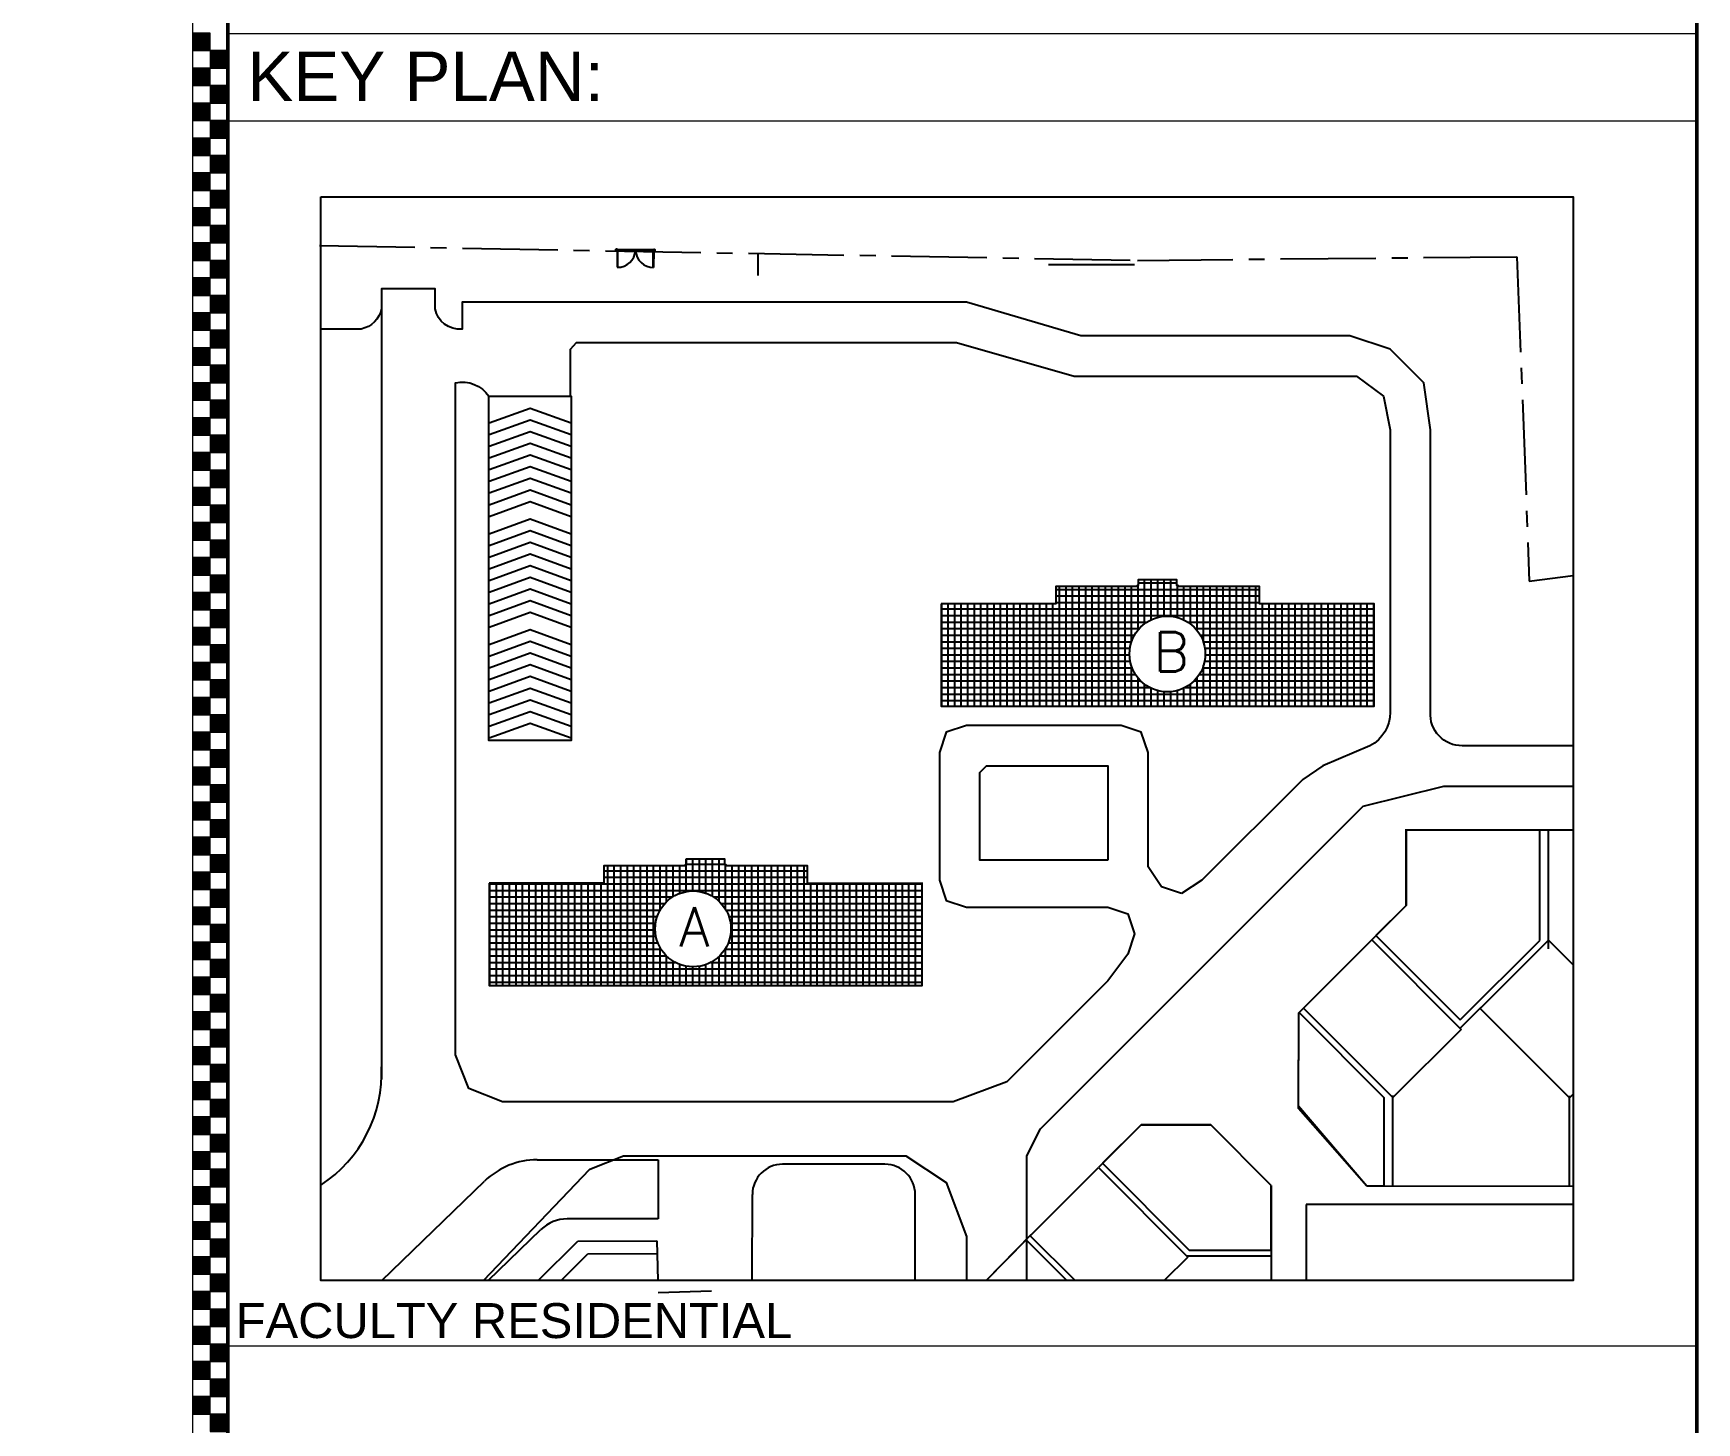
# Model space of a CAD drawing. Extents: x -200722 to 834823, y -494970 to 88783.
# Drawn here: x 514616 to 525079, y -140806 to -132062 of the extents above; entities that cross this region are included whole.
import ezdxf

# ---------------------------------------------------------------- set-up
doc = ezdxf.new("R2010")
doc.units = 0
doc.header["$LTSCALE"] = 100
doc.header["$MEASUREMENT"] = 0
doc.linetypes.add('CENTER2', pattern=[1.125, 0.75, -0.125, 0.125, -0.125])
doc.layers.get('0').update_dxf_attribs({"linetype": 'CONTINUOUS'})
doc.layers.add('9_TITLE TEXT', color=7, linetype='CONTINUOUS', lineweight=20)
doc.styles.get("Standard").update_dxf_attribs({"font": 'simplex.shx'})
doc.styles.add('TITLES', font='arial.ttf')
pattern_1 = [(90, (351376.727, -200062.037), (-41.188003, 7e-15), []), (180, (351376.727, -200062.037), (-7e-15, -41.188003), [])]

# ---------------------------------------------------------------- blocks, each defined once
blk = doc.blocks.new('TITLE CHAIN')
at = {"layer": '9_TITLE TEXT'}
h = blk.add_hatch(color=256, dxfattribs=at)
h.dxf.hatch_style = 1
h.paths.add_polyline_path([(0, -121.625), (1, -121.625), (1, -120.625), (0, -120.625)])
h = blk.add_hatch(color=256, dxfattribs=at)
h.dxf.hatch_style = 1
h.paths.add_polyline_path([(1, -122.625), (2, -122.625), (2, -121.625), (1, -121.625)])
h = blk.add_hatch(color=256, dxfattribs=at)
h.dxf.hatch_style = 1
h.paths.add_polyline_path([(0, -123.625), (1, -123.625), (1, -122.625), (0, -122.625)])
h = blk.add_hatch(color=256, dxfattribs=at)
h.dxf.hatch_style = 1
h.paths.add_polyline_path([(1, -124.625), (2, -124.625), (2, -123.625), (1, -123.625)])
h = blk.add_hatch(color=256, dxfattribs=at)
h.dxf.hatch_style = 1
h.paths.add_polyline_path([(0, -125.625), (1, -125.625), (1, -124.625), (0, -124.625)])
h = blk.add_hatch(color=256, dxfattribs=at)
h.dxf.hatch_style = 1
h.paths.add_polyline_path([(1, -126.625), (2, -126.625), (2, -125.625), (1, -125.625)])
h = blk.add_hatch(color=256, dxfattribs=at)
h.dxf.hatch_style = 1
h.paths.add_polyline_path([(0, -127.625), (1, -127.625), (1, -126.625), (0, -126.625)])
h = blk.add_hatch(color=256, dxfattribs=at)
h.dxf.hatch_style = 1
h.paths.add_polyline_path([(1, -128.625), (2, -128.625), (2, -127.625), (1, -127.625)])
h = blk.add_hatch(color=256, dxfattribs=at)
h.dxf.hatch_style = 1
h.paths.add_polyline_path([(0, -129.625), (1, -129.625), (1, -128.625), (0, -128.625)])
h = blk.add_hatch(color=256, dxfattribs=at)
h.dxf.hatch_style = 1
h.paths.add_polyline_path([(1, -130.625), (2, -130.625), (2, -129.625), (1, -129.625)])
h = blk.add_hatch(color=256, dxfattribs=at)
h.dxf.hatch_style = 1
h.paths.add_polyline_path([(0, -131.625), (1, -131.625), (1, -130.625), (0, -130.625)])
h = blk.add_hatch(color=256, dxfattribs=at)
h.dxf.hatch_style = 1
h.paths.add_polyline_path([(1, -132.625), (2, -132.625), (2, -131.625), (1, -131.625)])
h = blk.add_hatch(color=256, dxfattribs=at)
h.dxf.hatch_style = 1
h.paths.add_polyline_path([(0, -133.625), (1, -133.625), (1, -132.625), (0, -132.625)])
h = blk.add_hatch(color=256, dxfattribs=at)
h.dxf.hatch_style = 1
h.paths.add_polyline_path([(1, -134.625), (2, -134.625), (2, -133.625), (1, -133.625)])
h = blk.add_hatch(color=256, dxfattribs=at)
h.dxf.hatch_style = 1
h.paths.add_polyline_path([(0, -135.625), (1, -135.625), (1, -134.625), (0, -134.625)])
h = blk.add_hatch(color=256, dxfattribs=at)
h.dxf.hatch_style = 1
h.paths.add_polyline_path([(1, -136.625), (2, -136.625), (2, -135.625), (1, -135.625)])
h = blk.add_hatch(color=256, dxfattribs=at)
h.dxf.hatch_style = 1
h.paths.add_polyline_path([(0, -137.625), (1, -137.625), (1, -136.625), (0, -136.625)])
h = blk.add_hatch(color=256, dxfattribs=at)
h.dxf.hatch_style = 1
h.paths.add_polyline_path([(1, -138.625), (2, -138.625), (2, -137.625), (1, -137.625)])
h = blk.add_hatch(color=256, dxfattribs=at)
h.dxf.hatch_style = 1
h.paths.add_polyline_path([(0, -139.625), (1, -139.625), (1, -138.625), (0, -138.625)])
h = blk.add_hatch(color=256, dxfattribs=at)
h.dxf.hatch_style = 1
h.paths.add_polyline_path([(1, -140.625), (2, -140.625), (2, -139.625), (1, -139.625)])
h = blk.add_hatch(color=256, dxfattribs=at)
h.dxf.hatch_style = 1
h.paths.add_polyline_path([(0, -141.625), (1, -141.625), (1, -140.625), (0, -140.625)])
h = blk.add_hatch(color=256, dxfattribs=at)
h.dxf.hatch_style = 1
h.paths.add_polyline_path([(1, -142.625), (2, -142.625), (2, -141.625), (1, -141.625)])
h = blk.add_hatch(color=256, dxfattribs=at)
h.dxf.hatch_style = 1
h.paths.add_polyline_path([(0, -143.625), (1, -143.625), (1, -142.625), (0, -142.625)])
h = blk.add_hatch(color=256, dxfattribs=at)
h.dxf.hatch_style = 1
h.paths.add_polyline_path([(1, -144.625), (2, -144.625), (2, -143.625), (1, -143.625)])
h = blk.add_hatch(color=256, dxfattribs=at)
h.dxf.hatch_style = 1
h.paths.add_polyline_path([(0, -145.625), (1, -145.625), (1, -144.625), (0, -144.625)])
h = blk.add_hatch(color=256, dxfattribs=at)
h.dxf.hatch_style = 1
h.paths.add_polyline_path([(1, -146.625), (2, -146.625), (2, -145.625), (1, -145.625)])
h = blk.add_hatch(color=256, dxfattribs=at)
h.dxf.hatch_style = 1
h.paths.add_polyline_path([(0, -147.625), (1, -147.625), (1, -146.625), (0, -146.625)])
h = blk.add_hatch(color=256, dxfattribs=at)
h.dxf.hatch_style = 1
h.paths.add_polyline_path([(1, -148.625), (2, -148.625), (2, -147.625), (1, -147.625)])
h = blk.add_hatch(color=256, dxfattribs=at)
h.dxf.hatch_style = 1
h.paths.add_polyline_path([(0, -149.625), (1, -149.625), (1, -148.625), (0, -148.625)])
h = blk.add_hatch(color=256, dxfattribs=at)
h.dxf.hatch_style = 1
h.paths.add_polyline_path([(1, -150.625), (2, -150.625), (2, -149.625), (1, -149.625)])
h = blk.add_hatch(color=256, dxfattribs=at)
h.dxf.hatch_style = 1
h.paths.add_polyline_path([(0, -151.625), (1, -151.625), (1, -150.625), (0, -150.625)])
h = blk.add_hatch(color=256, dxfattribs=at)
h.dxf.hatch_style = 1
h.paths.add_polyline_path([(1, -152.625), (2, -152.625), (2, -151.625), (1, -151.625)])
h = blk.add_hatch(color=256, dxfattribs=at)
h.dxf.hatch_style = 1
h.paths.add_polyline_path([(0, -153.625), (1, -153.625), (1, -152.625), (0, -152.625)])
h = blk.add_hatch(color=256, dxfattribs=at)
h.dxf.hatch_style = 1
h.paths.add_polyline_path([(1, -154.625), (2, -154.625), (2, -153.625), (1, -153.625)])
h = blk.add_hatch(color=256, dxfattribs=at)
h.dxf.hatch_style = 1
h.paths.add_polyline_path([(0, -155.625), (1, -155.625), (1, -154.625), (0, -154.625)])
h = blk.add_hatch(color=256, dxfattribs=at)
h.dxf.hatch_style = 1
h.paths.add_polyline_path([(1, -156.625), (2, -156.625), (2, -155.625), (1, -155.625)])
h = blk.add_hatch(color=256, dxfattribs=at)
h.dxf.hatch_style = 1
h.paths.add_polyline_path([(0, -157.625), (1, -157.625), (1, -156.625), (0, -156.625)])
h = blk.add_hatch(color=256, dxfattribs=at)
h.dxf.hatch_style = 1
h.paths.add_polyline_path([(1, -158.625), (2, -158.625), (2, -157.625), (1, -157.625)])
h = blk.add_hatch(color=256, dxfattribs=at)
h.dxf.hatch_style = 1
h.paths.add_polyline_path([(0, -159.625), (1, -159.625), (1, -158.625), (0, -158.625)])
h = blk.add_hatch(color=256, dxfattribs=at)
h.dxf.hatch_style = 1
h.paths.add_polyline_path([(1, -160.625), (2, -160.625), (2, -159.625), (1, -159.625)])
h = blk.add_hatch(color=256, dxfattribs=at)
h.dxf.hatch_style = 1
h.paths.add_polyline_path([(0, -161.625), (1, -161.625), (1, -160.625), (0, -160.625)])
h = blk.add_hatch(color=256, dxfattribs=at)
h.dxf.hatch_style = 1
h.paths.add_polyline_path([(1, -162.625), (2, -162.625), (2, -161.625), (1, -161.625)])
h = blk.add_hatch(color=256, dxfattribs=at)
h.dxf.hatch_style = 1
h.paths.add_polyline_path([(0, -163.625), (1, -163.625), (1, -162.625), (0, -162.625)])
h = blk.add_hatch(color=256, dxfattribs=at)
h.dxf.hatch_style = 1
h.paths.add_polyline_path([(1, -164.625), (2, -164.625), (2, -163.625), (1, -163.625)])
h = blk.add_hatch(color=256, dxfattribs=at)
h.dxf.hatch_style = 1
h.paths.add_polyline_path([(0, -165.625), (1, -165.625), (1, -164.625), (0, -164.625)])
h = blk.add_hatch(color=256, dxfattribs=at)
h.dxf.hatch_style = 1
h.paths.add_polyline_path([(1, -166.625), (2, -166.625), (2, -165.625), (1, -165.625)])
h = blk.add_hatch(color=256, dxfattribs=at)
h.dxf.hatch_style = 1
h.paths.add_polyline_path([(0, -167.625), (1, -167.625), (1, -166.625), (0, -166.625)])
h = blk.add_hatch(color=256, dxfattribs=at)
h.dxf.hatch_style = 1
h.paths.add_polyline_path([(1, -168.625), (2, -168.625), (2, -167.625), (1, -167.625)])
h = blk.add_hatch(color=256, dxfattribs=at)
h.dxf.hatch_style = 1
h.paths.add_polyline_path([(0, -169.625), (1, -169.625), (1, -168.625), (0, -168.625)])
h = blk.add_hatch(color=256, dxfattribs=at)
h.dxf.hatch_style = 1
h.paths.add_polyline_path([(1, -170.625), (2, -170.625), (2, -169.625), (1, -169.625)])
h = blk.add_hatch(color=256, dxfattribs=at)
h.dxf.hatch_style = 1
h.paths.add_polyline_path([(0, -171.625), (1, -171.625), (1, -170.625), (0, -170.625)])
h = blk.add_hatch(color=256, dxfattribs=at)
h.dxf.hatch_style = 1
h.paths.add_polyline_path([(1, -172.625), (2, -172.625), (2, -171.625), (1, -171.625)])
h = blk.add_hatch(color=256, dxfattribs=at)
h.dxf.hatch_style = 1
h.paths.add_polyline_path([(0, -173.625), (1, -173.625), (1, -172.625), (0, -172.625)])
h = blk.add_hatch(color=256, dxfattribs=at)
h.dxf.hatch_style = 1
h.paths.add_polyline_path([(1, -174.625), (2, -174.625), (2, -173.625), (1, -173.625)])
h = blk.add_hatch(color=256, dxfattribs=at)
h.dxf.hatch_style = 1
h.paths.add_polyline_path([(0, -175.625), (1, -175.625), (1, -174.625), (0, -174.625)])
h = blk.add_hatch(color=256, dxfattribs=at)
h.dxf.hatch_style = 1
h.paths.add_polyline_path([(1, -176.625), (2, -176.625), (2, -175.625), (1, -175.625)])
h = blk.add_hatch(color=256, dxfattribs=at)
h.dxf.hatch_style = 1
h.paths.add_polyline_path([(0, -177.625), (1, -177.625), (1, -176.625), (0, -176.625)])
h = blk.add_hatch(color=256, dxfattribs=at)
h.dxf.hatch_style = 1
h.paths.add_polyline_path([(1, -178.625), (2, -178.625), (2, -177.625), (1, -177.625)])
h = blk.add_hatch(color=256, dxfattribs=at)
h.dxf.hatch_style = 1
h.paths.add_polyline_path([(0, -179.625), (1, -179.625), (1, -178.625), (0, -178.625)])
h = blk.add_hatch(color=256, dxfattribs=at)
h.dxf.hatch_style = 1
h.paths.add_polyline_path([(1, -180.625), (2, -180.625), (2, -179.625), (1, -179.625)])
h = blk.add_hatch(color=256, dxfattribs=at)
h.dxf.hatch_style = 1
h.paths.add_polyline_path([(0, -181.625), (1, -181.625), (1, -180.625), (0, -180.625)])
h = blk.add_hatch(color=256, dxfattribs=at)
h.dxf.hatch_style = 1
h.paths.add_polyline_path([(1, -182.625), (2, -182.625), (2, -181.625), (1, -181.625)])
h = blk.add_hatch(color=256, dxfattribs=at)
h.dxf.hatch_style = 1
h.paths.add_polyline_path([(0, -183.625), (1, -183.625), (1, -182.625), (0, -182.625)])
h = blk.add_hatch(color=256, dxfattribs=at)
h.dxf.hatch_style = 1
h.paths.add_polyline_path([(1, -184.625), (2, -184.625), (2, -183.625), (1, -183.625)])
h = blk.add_hatch(color=256, dxfattribs=at)
h.dxf.hatch_style = 1
h.paths.add_polyline_path([(0, -185.625), (1, -185.625), (1, -184.625), (0, -184.625)])
h = blk.add_hatch(color=256, dxfattribs=at)
h.dxf.hatch_style = 1
h.paths.add_polyline_path([(1, -186.625), (2, -186.625), (2, -185.625), (1, -185.625)])
h = blk.add_hatch(color=256, dxfattribs=at)
h.dxf.hatch_style = 1
h.paths.add_polyline_path([(0, -187.625), (1, -187.625), (1, -186.625), (0, -186.625)])
h = blk.add_hatch(color=256, dxfattribs=at)
h.dxf.hatch_style = 1
h.paths.add_polyline_path([(1, -188.625), (2, -188.625), (2, -187.625), (1, -187.625)])
h = blk.add_hatch(color=256, dxfattribs=at)
h.dxf.hatch_style = 1
h.paths.add_polyline_path([(0, -189.625), (1, -189.625), (1, -188.625), (0, -188.625)])
h = blk.add_hatch(color=256, dxfattribs=at)
h.dxf.hatch_style = 1
h.paths.add_polyline_path([(1, -190.625), (2, -190.625), (2, -189.625), (1, -189.625)])
h = blk.add_hatch(color=256, dxfattribs=at)
h.dxf.hatch_style = 1
h.paths.add_polyline_path([(0, -191.625), (1, -191.625), (1, -190.625), (0, -190.625)])
h = blk.add_hatch(color=256, dxfattribs=at)
h.dxf.hatch_style = 1
h.paths.add_polyline_path([(1, -192.625), (2, -192.625), (2, -191.625), (1, -191.625)])
h = blk.add_hatch(color=256, dxfattribs=at)
h.dxf.hatch_style = 1
h.paths.add_polyline_path([(0, -193.625), (1, -193.625), (1, -192.625), (0, -192.625)])
h = blk.add_hatch(color=256, dxfattribs=at)
h.dxf.hatch_style = 1
h.paths.add_polyline_path([(1, -194.625), (2, -194.625), (2, -193.625), (1, -193.625)])
h = blk.add_hatch(color=256, dxfattribs=at)
h.dxf.hatch_style = 1
h.paths.add_polyline_path([(0, -195.625), (1, -195.625), (1, -194.625), (0, -194.625)])
h = blk.add_hatch(color=256, dxfattribs=at)
h.dxf.hatch_style = 1
h.paths.add_polyline_path([(1, -196.625), (2, -196.625), (2, -195.625), (1, -195.625)])
h = blk.add_hatch(color=256, dxfattribs=at)
h.dxf.hatch_style = 1
h.paths.add_polyline_path([(0, -197.625), (1, -197.625), (1, -196.625), (0, -196.625)])
h = blk.add_hatch(color=256, dxfattribs=at)
h.dxf.hatch_style = 1
h.paths.add_polyline_path([(1, -198.625), (2, -198.625), (2, -197.625), (1, -197.625)])
h = blk.add_hatch(color=256, dxfattribs=at)
h.dxf.hatch_style = 1
h.paths.add_polyline_path([(0, -199.625), (1, -199.625), (1, -198.625), (0, -198.625)])
h = blk.add_hatch(color=256, dxfattribs=at)
h.dxf.hatch_style = 1
h.paths.add_polyline_path([(1, -200.625), (2, -200.625), (2, -199.625), (1, -199.625)])
for p, q in [((0, -584), (0, 0)), ((2, -584), (2, 0))]:
    blk.add_line(p, q, dxfattribs=at)
for points in [[(0, -121.625), (1, -121.625), (1, -120.625), (0, -120.625)], [(1, -122.625), (2, -122.625), (2, -121.625), (1, -121.625)], [(0, -123.625), (1, -123.625), (1, -122.625), (0, -122.625)], [(1, -124.625), (2, -124.625), (2, -123.625), (1, -123.625)], [(0, -125.625), (1, -125.625), (1, -124.625), (0, -124.625)], [(1, -126.625), (2, -126.625), (2, -125.625), (1, -125.625)], [(0, -127.625), (1, -127.625), (1, -126.625), (0, -126.625)], [(1, -128.625), (2, -128.625), (2, -127.625), (1, -127.625)], [(0, -129.625), (1, -129.625), (1, -128.625), (0, -128.625)], [(1, -130.625), (2, -130.625), (2, -129.625), (1, -129.625)], [(0, -131.625), (1, -131.625), (1, -130.625), (0, -130.625)], [(1, -132.625), (2, -132.625), (2, -131.625), (1, -131.625)], [(0, -133.625), (1, -133.625), (1, -132.625), (0, -132.625)], [(1, -134.625), (2, -134.625), (2, -133.625), (1, -133.625)], [(0, -135.625), (1, -135.625), (1, -134.625), (0, -134.625)], [(1, -136.625), (2, -136.625), (2, -135.625), (1, -135.625)], [(0, -137.625), (1, -137.625), (1, -136.625), (0, -136.625)], [(1, -138.625), (2, -138.625), (2, -137.625), (1, -137.625)], [(0, -139.625), (1, -139.625), (1, -138.625), (0, -138.625)], [(1, -140.625), (2, -140.625), (2, -139.625), (1, -139.625)], [(0, -141.625), (1, -141.625), (1, -140.625), (0, -140.625)], [(1, -142.625), (2, -142.625), (2, -141.625), (1, -141.625)], [(0, -143.625), (1, -143.625), (1, -142.625), (0, -142.625)], [(1, -144.625), (2, -144.625), (2, -143.625), (1, -143.625)], [(0, -145.625), (1, -145.625), (1, -144.625), (0, -144.625)], [(1, -146.625), (2, -146.625), (2, -145.625), (1, -145.625)], [(0, -147.625), (1, -147.625), (1, -146.625), (0, -146.625)], [(1, -148.625), (2, -148.625), (2, -147.625), (1, -147.625)], [(0, -149.625), (1, -149.625), (1, -148.625), (0, -148.625)], [(1, -150.625), (2, -150.625), (2, -149.625), (1, -149.625)], [(0, -151.625), (1, -151.625), (1, -150.625), (0, -150.625)], [(1, -152.625), (2, -152.625), (2, -151.625), (1, -151.625)], [(0, -153.625), (1, -153.625), (1, -152.625), (0, -152.625)], [(1, -154.625), (2, -154.625), (2, -153.625), (1, -153.625)], [(0, -155.625), (1, -155.625), (1, -154.625), (0, -154.625)], [(1, -156.625), (2, -156.625), (2, -155.625), (1, -155.625)], [(0, -157.625), (1, -157.625), (1, -156.625), (0, -156.625)], [(1, -158.625), (2, -158.625), (2, -157.625), (1, -157.625)], [(0, -159.625), (1, -159.625), (1, -158.625), (0, -158.625)], [(1, -160.625), (2, -160.625), (2, -159.625), (1, -159.625)], [(0, -161.625), (1, -161.625), (1, -160.625), (0, -160.625)], [(1, -162.625), (2, -162.625), (2, -161.625), (1, -161.625)], [(0, -163.625), (1, -163.625), (1, -162.625), (0, -162.625)], [(1, -164.625), (2, -164.625), (2, -163.625), (1, -163.625)], [(0, -165.625), (1, -165.625), (1, -164.625), (0, -164.625)], [(1, -166.625), (2, -166.625), (2, -165.625), (1, -165.625)], [(0, -167.625), (1, -167.625), (1, -166.625), (0, -166.625)], [(1, -168.625), (2, -168.625), (2, -167.625), (1, -167.625)], [(0, -169.625), (1, -169.625), (1, -168.625), (0, -168.625)], [(1, -170.625), (2, -170.625), (2, -169.625), (1, -169.625)], [(0, -171.625), (1, -171.625), (1, -170.625), (0, -170.625)], [(1, -172.625), (2, -172.625), (2, -171.625), (1, -171.625)], [(0, -173.625), (1, -173.625), (1, -172.625), (0, -172.625)], [(1, -174.625), (2, -174.625), (2, -173.625), (1, -173.625)], [(0, -175.625), (1, -175.625), (1, -174.625), (0, -174.625)], [(1, -176.625), (2, -176.625), (2, -175.625), (1, -175.625)], [(0, -177.625), (1, -177.625), (1, -176.625), (0, -176.625)], [(1, -178.625), (2, -178.625), (2, -177.625), (1, -177.625)], [(0, -179.625), (1, -179.625), (1, -178.625), (0, -178.625)], [(1, -180.625), (2, -180.625), (2, -179.625), (1, -179.625)], [(0, -181.625), (1, -181.625), (1, -180.625), (0, -180.625)], [(1, -182.625), (2, -182.625), (2, -181.625), (1, -181.625)], [(0, -183.625), (1, -183.625), (1, -182.625), (0, -182.625)], [(1, -184.625), (2, -184.625), (2, -183.625), (1, -183.625)], [(0, -185.625), (1, -185.625), (1, -184.625), (0, -184.625)], [(1, -186.625), (2, -186.625), (2, -185.625), (1, -185.625)], [(0, -187.625), (1, -187.625), (1, -186.625), (0, -186.625)], [(1, -188.625), (2, -188.625), (2, -187.625), (1, -187.625)], [(0, -189.625), (1, -189.625), (1, -188.625), (0, -188.625)], [(1, -190.625), (2, -190.625), (2, -189.625), (1, -189.625)], [(0, -191.625), (1, -191.625), (1, -190.625), (0, -190.625)], [(1, -192.625), (2, -192.625), (2, -191.625), (1, -191.625)], [(0, -193.625), (1, -193.625), (1, -192.625), (0, -192.625)], [(1, -194.625), (2, -194.625), (2, -193.625), (1, -193.625)], [(0, -195.625), (1, -195.625), (1, -194.625), (0, -194.625)], [(1, -196.625), (2, -196.625), (2, -195.625), (1, -195.625)], [(0, -197.625), (1, -197.625), (1, -196.625), (0, -196.625)], [(1, -198.625), (2, -198.625), (2, -197.625), (1, -197.625)], [(0, -199.625), (1, -199.625), (1, -198.625), (0, -198.625)], [(1, -200.625), (2, -200.625), (2, -199.625), (1, -199.625)]]:
    blk.add_lwpolyline(points, close=True, dxfattribs=at)

msp = doc.modelspace()

# ---------------------------------------------------------------- hatches: boundary and pattern name
h = msp.add_hatch()
h.set_pattern_fill('ANSI37', color=8, scale=12.972599, angle=45)
h.set_pattern_definition(pattern_1)
edge = h.paths.add_edge_path()
edge.add_arc((521749.8, -135968.5), 238.5, 0, 360)
h.paths.add_polyline_path([(520326.1, -135653.5), (520326.1, -136296.9), (523049.5, -136296.9), (523049.5, -135653.5), (522328.2, -135653.8), (522328.2, -135543), (521817, -135543), (521817, -135538), (521809.7, -135538), (521809.7, -135501.7), (521565.9, -135501.7), (521565.9, -135538), (521558.7, -135538), (521558.7, -135543), (521047.5, -135543), (521047.5, -135653.5)])
h = msp.add_hatch()
h.set_pattern_fill('ANSI37', color=8, scale=12.972599, angle=45)
h.set_pattern_definition(pattern_1)
edge = h.paths.add_edge_path()
edge.add_arc((518766.2, -137698.5), 238.5, 0, 360)
h.paths.add_polyline_path([(517483.2, -137411.6), (517483.2, -138054.9), (520206.6, -138054.9), (520206.6, -137411.6), (519485.2, -137411.9), (519485.2, -137301.1), (518974, -137301.1), (518974, -137296), (518966.8, -137296), (518966.8, -137259.8), (518723, -137259.8), (518723, -137296), (518715.8, -137296), (518715.7, -137301.1), (518204.6, -137301.1), (518204.6, -137411.6)])

# ---------------------------------------------------------------- linework, layer by layer
at = {"color": 18, "linetype": 'CENTER2', "ltscale": 8, "true_color": 0x000000}
for p, q in [((516415.4, -133398.2), (521561.4, -133491.2)), ((521561.4, -133491.2), (523948.3, -133468.7)), ((523948.3, -133468.7), (524026.3, -135511.2)), ((524026.3, -135511.2), (524301.9, -135473.5))]:
    msp.add_line(p, q, dxfattribs=at)
at = {"color": 18, "true_color": 0x000000}
for p, q in [((518288.8, -133422.4), (518278.1, -133422.3)), ((518281.3, -133431.8), (518281.4, -133420.2)), ((518285, -133431.8), (518281.3, -133431.8)), ((518281.4, -133420.2), (518285.1, -133420.3)), ((518282.1, -133420.8), (518282, -133431.2)), ((518282.3, -133431.5), (518284.7, -133431.5)), ((518284.8, -133420.6), (518282.4, -133420.6)), ((518285, -133431.8), (518285, -133431.8)), ((518285, -133431.8), (518288.7, -133431.8)), ((518285.1, -133420.3), (518285.1, -133420.3)), ((518288.8, -133420.3), (518285.1, -133420.3)), ((518287.7, -133431.5), (518285.3, -133431.5)), ((518285.4, -133420.6), (518287.8, -133420.6)), ((518288.1, -133420.9), (518288, -133431.2)), ((518289.4, -133428.5), (518288.6, -133535)), ((518288.7, -133431.8), (518288.8, -133420.3)), ((518288.8, -133420.3), (518519.7, -133422)), ((518288.8, -133422.4), (518519.6, -133424.1)), ((518292.9, -133428.5), (518289.4, -133428.5)), ((518293.6, -133424.9), (518291.6, -133424.9)), ((518291.6, -133427.2), (518293.6, -133427.2)), ((518292.1, -133535.1), (518292.9, -133428.5)), ((518396.7, -133425.1), (518300.5, -133424.4)), ((518396.7, -133428.6), (518300.5, -133427.9)), ((518411.7, -133425.2), (518507.9, -133425.9)), ((518411.7, -133428.7), (518507.8, -133429.4)), ((518514.7, -133536.7), (518515.4, -133430.1)), ((518514.8, -133426.6), (518516.7, -133426.6)), ((518516.7, -133428.9), (518514.8, -133428.9)), ((518515.4, -133430.1), (518518.9, -133430.2)), ((518518.9, -133430.2), (518518.1, -133536.7)), ((518519.6, -133433.5), (518519.7, -133422)), ((518519.6, -133424.1), (518530.3, -133424.1)), ((518523.3, -133433.6), (518519.6, -133433.5)), ((518519.7, -133422), (518527, -133422)), ((518520.3, -133422.6), (518520.3, -133432.9)), ((518520.5, -133433.2), (518523, -133433.2)), ((518523.1, -133422.3), (518520.6, -133422.3)), ((518523.3, -133433.5), (518523.3, -133433.6)), ((518523.3, -133433.6), (518527, -133433.6)), ((518523.4, -133422), (518523.4, -133422.1)), ((518526, -133433.2), (518523.5, -133433.2)), ((518523.6, -133422.3), (518526.1, -133422.4)), ((518526.4, -133422.6), (518526.3, -133433)), ((518527, -133433.6), (518527, -133422)), ((519174.5, -133448), (519174.4, -133587.1)), ((518288.6, -133535), (518292.1, -133535.1)), ((518518.1, -133536.7), (518514.7, -133536.7)), ((521542.5, -133519.2), (521002.4, -133518.9)), ((516805.7, -133669.5, 30.5), (516805.7, -138646.2)), ((523721.5, -138193.3), (523591.2, -138323.4)), ((517786.2, -139151.6), (518546.9, -139152)), ((518546.9, -139152), (518546.7, -139523.9)), ((519973.3, -139179.8), (519329.2, -139179.5)), ((516809.3, -139912.2), (517455.1, -139285.7)), ((519138.8, -139912.2), (519139, -139369.4)), ((520162.9, -139912.2), (520163.2, -139370)), ((522623.4, -139432.5), (522623.1, -139912.2)), ((524301.9, -139433.4), (522623.4, -139432.5)), ((518546.7, -139523.9), (517974.9, -139523.6)), ((517477.9, -139912.2), (517809.3, -139590.6)), ((517791.6, -139912.2), (518040.9, -139663.3)), ((518040.9, -139663.3), (518538.8, -139661.1)), ((518538.8, -139661.1), (518544.1, -139912.2)), ((517935.8, -139912.2), (518104, -139744.2)), ((518104, -139744.2), (518540.5, -139741.5)), ((518545.7, -139987.5), (518882.8, -139977))]:
    msp.add_line(p, q, dxfattribs=at)
at = {"color": 8}
for p, q in [((523251.6, -137551), (523251.9, -137071.4)), ((524301.9, -137076.7), (523251.9, -137076.2)), ((524146.2, -137823.6), (524146.6, -137073.3)), ((523251.6, -137551), (522575.7, -138226.2)), ((522575.4, -138829), (522575.7, -138226.2)), ((523003.5, -139318.2), (522575.4, -138829)), ((523166.5, -138747.7), (523166.2, -139318.3)), ((524277.4, -138749.7), (524277.1, -139318.9)), ((521584.5, -138931.9), (521316.3, -139199.8)), ((521584.5, -138931.9), (522022.7, -138932.1)), ((522402.5, -139312.4), (522022.7, -138932.1)), ((522402.5, -139312.4), (522402.2, -139912.2)), ((524301.9, -139318.9), (523003.5, -139318.2)), ((520891.6, -139624), (520609.1, -139912.2)), ((521872.1, -139756.2), (522402.3, -139756.5))]:
    msp.add_line(p, q, dxfattribs=at)
at = {"color": 18, "ltscale": 2, "true_color": 0x000000}
for p, q in [((523251.9, -137076.2), (523251.6, -137551)), ((524092.6, -137076.6), (523251.9, -137076.2)), ((524092.3, -137772.2), (524092.6, -137076.6)), ((523251.6, -137551), (523061.9, -137740.5)), ((522605.2, -138196.7), (523035.4, -137767)), ((523035.4, -137767), (523598.4, -138330.6)), ((523061.9, -137740.5), (523592.3, -138271.6)), ((523592.3, -138271.6), (524092.3, -137772.2)), ((523716.1, -138198.8), (524146.2, -137769.1)), ((524146.2, -137769.1), (524301.9, -137924.9)), ((523168.2, -138760.3), (522605.2, -138196.7)), ((524279.1, -138762.4), (523716.1, -138198.8)), ((522575.4, -138814.9), (522575.7, -138226.2)), ((522575.7, -138226.2), (522577.6, -138224.3)), ((522577.6, -138224.3), (523111.5, -138758.7)), ((523598.4, -138330.6), (523168.2, -138760.3)), ((524301.9, -138739.5), (524279.1, -138762.4)), ((523003.5, -139318.2), (522575.4, -138814.9)), ((523111.5, -138758.7), (523111.2, -139318.2)), ((521584.5, -138931.9), (521342.2, -139173.8)), ((522022.7, -138932.1), (521584.5, -138931.9)), ((522402.5, -139312.4), (522022.7, -138932.1)), ((520886.1, -139629.5), (521316.3, -139199.8)), ((521316.3, -139199.8), (521879.3, -139763.4)), ((521342.2, -139173.8), (521887.3, -139719.5)), ((522402.3, -139719.8), (522402.5, -139312.4)), ((523111.2, -139318.2), (523003.5, -139318.2)), ((520860.5, -139655.7), (520609.1, -139912.2)), ((521116.7, -139912.2), (520860.5, -139655.7)), ((521168.6, -139912.2), (520886.1, -139629.5)), ((521879.3, -139763.4), (521730.3, -139912.2)), ((521887.3, -139719.5), (522402.3, -139719.8))]:
    msp.add_line(p, q, dxfattribs=at)
at = {"color": 18, "true_color": 0x000000}
for points in [[(433669.4, -183032.7), (525079.4, -183032.7), (525079.4, -118792.7), (433669.4, -118792.7)], [(516425.5, -133091.2), (524301.9, -133091.2), (524301.9, -139912.2), (516425.5, -139912.2)]]:
    msp.add_lwpolyline(points, close=True, dxfattribs=at)
at = {"color": 18, "ltscale": 2, "true_color": 0x000000, "elevation": 30.5}
for points in [[(524301.9, -136545.9), (523604.6, -136545.9, -0.4368645), (523404.5, -136334.4), (523404.5, -134557.8), (523362.2, -134261.7), (523150.7, -134050.2), (522896.9, -133965.6), (521204.9, -133965.6), (520485.8, -133754.1), (517313.3, -133754.1), (517313.3, -133923.3, -0.3942949), (517144.1, -133796.4), (517144.1, -133669.5), (516805.7, -133669.5), (516805.7, -133796.4, -0.3016965), (516678.8, -133923.3), (516425.5, -133923.3)], [(521839.4, -137476.5), (521712.5, -137434.2), (521627.9, -137307.3), (521627.9, -136588.2), (521585.6, -136461.3), (521458.7, -136419), (520485.8, -136419), (520358.9, -136461.3), (520316.6, -136588.2), (520316.6, -137391.9), (520358.9, -137518.8), (520485.8, -137561.1), (521374.1, -137561.1), (521501, -137603.4), (521543.3, -137730.3), (521501, -137857.2), (521374.1, -138026.4), (520739.6, -138660.9), (520401.2, -138787.8), (517567.1, -138787.8), (517355.6, -138703.2), (517271, -138491.7), (517271, -134261.7, -0.3027756), (517482.5, -134346.3), (517994.5, -134346.3), (517994.5, -134050.2), (518032.4, -134007.9), (520422.4, -134007.9), (521162.6, -134219.4), (522939.2, -134219.4), (523108.4, -134346.3), (523150.7, -134557.8), (523150.7, -136334.4, -0.2847818), (523023.8, -136545.9), (522727.7, -136672.8), (522600.8, -136757.4), (521966.3, -137391.9), (521839.4, -137476.5)]]:
    msp.add_lwpolyline(points, format="xyb", dxfattribs=at)
at = {"color": 18, "true_color": 0x000000}
for points, elevation in [([(517482.5, -134346.3), (517999.3, -134346.3), (517999.3, -136512.5), (517482.5, -136512.5)], 30.5), ([(520326.1, -135653.5), (520326.1, -136296.9), (523049.5, -136296.9), (523049.5, -135653.5), (522328.2, -135653.8), (522328.2, -135543), (521817, -135543), (521817, -135538), (521809.7, -135538), (521809.7, -135501.7), (521565.9, -135501.7), (521565.9, -135538), (521558.7, -135538), (521558.7, -135543), (521047.5, -135543), (521047.5, -135653.5)], -160.5), ([(517483.2, -137411.6), (517483.2, -138054.9), (520206.6, -138054.9), (520206.6, -137411.6), (519485.2, -137411.9), (519485.2, -137301.1), (518974, -137301.1), (518974, -137296), (518966.8, -137296), (518966.8, -137259.8), (518723, -137259.8), (518723, -137296), (518715.8, -137296), (518715.7, -137301.1), (518204.6, -137301.1), (518204.6, -137411.6)], -160.5)]:
    msp.add_lwpolyline(points, close=True, dxfattribs=dict(at, elevation=elevation))
at = {"color": 18, "ltscale": 2, "true_color": 0x000000, "elevation": 30.5}
for points in [[(517483, -134514.5), (517740.9, -134420.6), (517998.9, -134514.5)], [(517483, -134588), (517740.9, -134494.1), (517998.9, -134588)], [(517483, -134661.4), (517740.9, -134567.6), (517998.9, -134661.4)], [(517483, -134734.9), (517740.9, -134641), (517998.9, -134734.9)], [(517483, -134808.4), (517740.9, -134714.5), (517998.9, -134808.4)], [(517483, -134881.9), (517740.9, -134788), (517998.9, -134881.9)], [(517483, -134955.3), (517740.9, -134861.5), (517998.9, -134955.3)], [(517483, -135028.8), (517740.9, -134934.9), (517998.9, -135028.8)], [(517483, -135102.3), (517740.9, -135008.4), (517998.9, -135102.3)], [(517483, -135211.8), (517740.9, -135117.9), (517998.9, -135211.8)], [(517483, -135285.3), (517740.9, -135191.4), (517998.9, -135285.3)], [(517483, -135358.7), (517740.9, -135264.9), (517998.9, -135358.7)], [(517483, -135432.2), (517740.9, -135338.3), (517998.9, -135432.2)], [(517483, -135505.7), (517740.9, -135411.8), (517998.9, -135505.7)], [(517483, -135579.2), (517740.9, -135485.3), (517998.9, -135579.2)], [(517483, -135652.6), (517740.9, -135558.8), (517998.9, -135652.6)], [(517483, -135726.1), (517740.9, -135632.2), (517998.9, -135726.1)], [(517483, -135799.6), (517740.9, -135705.7), (517998.9, -135799.6)], [(517483, -135909.1), (517740.9, -135815.2), (517998.9, -135909.1)], [(517483, -135982.6), (517740.9, -135888.7), (517998.9, -135982.6)], [(517483, -136056), (517740.9, -135962.2), (517998.9, -136056)], [(517483, -136129.5), (517740.9, -136035.6), (517998.9, -136129.5)], [(517483, -136203), (517740.9, -136109.1), (517998.9, -136203)], [(517483, -136276.5), (517740.9, -136182.6), (517998.9, -136276.5)], [(517483, -136349.9), (517740.9, -136256.1), (517998.9, -136349.9)], [(517483, -136423.4), (517740.9, -136329.6), (517998.9, -136423.4)], [(517483, -136496.9), (517740.9, -136403), (517998.9, -136496.9)], [(521374.1, -137265), (520570.4, -137265), (520570.4, -136715.1), (520612.7, -136672.8), (521374.1, -136672.8), (521374.1, -137265)], [(520866.5, -139912.2), (520866.5, -139126.2), (520951.1, -138957), (522981.5, -136926.6), (523489.1, -136799.7), (524301.9, -136799.7)], [(517449, -139912.2), (518117, -139210.8), (518328.5, -139126.2), (520105.1, -139126.2), (520358.9, -139295.4), (520485.8, -139633.8), (520485.8, -139912.2)]]:
    msp.add_lwpolyline(points, dxfattribs=at)
at = {"color": 7}
for centre in [(521749.8, -135968.5), (518766.2, -137698.5)]:
    msp.add_circle(centre, 238.5, dxfattribs=at)
at = {"color": 18, "true_color": 0x000000}
for centre, radius, start, end in [((518282.3, -133431.2), 0.277, 179.57806, 269.57806), ((518282.3, -133420.8), 0.277, 89.57806, 179.57806), ((518284.7, -133431.7), 0.277, 359.57806, 89.57806), ((518284.8, -133420.3), 0.277, 269.57806, 359.57806), ((518285.3, -133431.8), 0.277, 89.57806, 179.57806), ((518285.4, -133420.3), 0.277, 179.57806, 269.57806), ((518287.7, -133431.2), 0.277, 269.57806, 359.57806), ((518287.8, -133420.9), 0.277, 359.57806, 89.57806), ((518291.7, -133423), 112, 268.43577, 357.1367), ((518516.7, -133424.7), 112, 182.01942, 270.72035), ((518520.6, -133422.6), 0.277, 89.57806, 179.57806), ((518520.5, -133432.9), 0.277, 179.57806, 269.57806), ((518523, -133433.5), 0.277, 359.57806, 89.57806), ((518523.1, -133422.1), 0.277, 269.57806, 359.57806), ((518523.5, -133433.5), 0.277, 89.57806, 179.57806), ((518523.6, -133422.1), 0.277, 179.57806, 269.57806), ((518526, -133433), 0.277, 269.57806, 359.57806), ((518526.1, -133422.6), 0.277, 359.57806, 89.57806), ((515965.1, -138606), 841.6, 303.16715, 2.74016), ((517785.9, -139626.7), 475.1, 89.96936, 134.13263), ((519329.1, -139369.5), 190, 89.96936, 179.96936), ((519973.2, -139369.9), 190, 359.96936, 89.96936), ((517974.7, -139761.1), 237.5, 89.96936, 134.13263)]:
    msp.add_arc(centre, radius, start, end, dxfattribs=at)
at = {"layer": '9_TITLE TEXT', "color": 18, "true_color": 0x000000}
msp.add_line((515619.4, -182331.4), (515619.4, -118792.7), dxfattribs=at)
at = {"layer": '9_TITLE TEXT', "color": 18, "lineweight": 50, "true_color": 0x000000}
msp.add_lwpolyline([(525079.4, -183032.7), (515839.4, -183032.7), (515839.4, -118792.7), (525079.4, -118792.6)], close=True, dxfattribs=at)
at = {"layer": '9_TITLE TEXT', "color": 18, "true_color": 0x000000}
for points in [[(525079.4, -118792.7), (525079.4, -183032.7)], [(515839.4, -132062.8), (525079.4, -132062.8)], [(515846.1, -140321.4), (515846.1, -132062.8)], [(515839.4, -132612.8), (525079.4, -132612.8)], [(515839.4, -140321.4), (525079.4, -140321.4)]]:
    msp.add_lwpolyline(points, dxfattribs=at)

# ---------------------------------------------------------------- block references
at = {"color": 18, "true_color": 0x000000, "xscale": 110, "yscale": 110, "zscale": 110}
msp.add_blockref('TITLE CHAIN', (515619.4, -118792.7), dxfattribs=at)

# ---------------------------------------------------------------- texts
at = {"color": 7, "lineweight": -3}
for s, p in [('B', (521662.5, -136078.8)), ('A', (518678.9, -137808.8))]:
    msp.add_text(s, height=247.5, dxfattribs=at).set_placement(p)
at = {"layer": '9_TITLE TEXT', "color": 18, "lineweight": 25, "true_color": 0x000000, "insert": (515962.3, -132177.9), "char_height": 310.62, "width": 2906.532, "attachment_point": 1, "style": 'TITLES'}
msp.add_mtext('KEY PLAN:', dxfattribs=at)
at = {"layer": '9_TITLE TEXT', "color": 18, "true_color": 0x000000, "insert": (515889.5, -140053.5), "char_height": 220, "width": 13947.881, "attachment_point": 1, "style": 'TITLES'}
msp.add_mtext('FACULTY RESIDENTIAL', dxfattribs=at)

doc.saveas('drawing.dxf')
